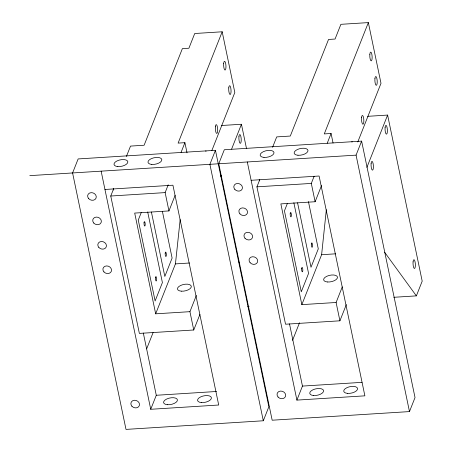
<?xml version="1.0" encoding="UTF-8"?>
<svg xmlns="http://www.w3.org/2000/svg" width="452" height="452" viewBox="0 0 452 452"><rect width="100%" height="100%" fill="white"/><g stroke="black" fill="none" stroke-linecap="round" stroke-linejoin="round"><path stroke-width="0.68" d="M180.167 219.615L175.444 263.895L155.674 313.824L189.93 311.671L196.349 295.461M326.338 209.728L321.615 254.708L301.846 304.637L336.102 302.49L342.266 286.924M199.908 314.428L193.75 329.988L139.369 333.406L110.757 196.021L113.582 188.891M126.419 156.465L130.526 146.092L144.12 145.239L182.371 48.635L188.896 48.228L194.722 33.51L222.181 31.787L234.825 92.507L211.869 150.493M141.284 212.463L138.267 220.073L155.115 300.976L162.398 282.579L147.691 211.96M222.181 31.787L178.111 143.103L184.908 142.674L187.026 152.849M155.674 313.824L134.69 213.078L168.952 210.926L165.138 192.603L168.217 184.823M181.054 152.403L184.908 142.674M168.952 210.926L175.11 195.36M215.446 150.307L209.897 164.325L263.307 420.772L126.001 429.4L72.591 172.952L78.145 158.934L215.446 150.307L268.855 406.755L263.307 420.772M146.64 348.876L153.098 332.576M220.734 176.557L221.254 175.246M231.605 149.098L241.441 124.26L221.503 125.509M104.954 189.473L172.93 185.201L218.706 405.015L150.736 409.286L156.285 395.274L143.329 333.062M346.334 304.591L339.915 320.807L285.54 324.22L256.928 186.84L259.753 179.704M272.59 147.284L276.697 136.905L290.291 136.052L328.536 39.454L335.062 39.041L340.893 24.323L368.352 22.6L380.996 83.321L357.781 141.962M287.449 203.276L284.438 210.886L301.286 291.794L308.569 273.398L293.862 202.778M368.352 22.6L324.276 133.916L331.073 133.487L333.051 142.99M301.846 304.637L280.861 203.892L315.123 201.739L311.304 183.422L314.129 176.286M327.225 143.216L331.073 133.487M315.123 201.739L321.541 185.529M409.478 411.586L356.069 155.138L361.617 141.12L224.311 149.748L218.762 163.765L272.172 420.213L409.478 411.586L415.026 397.574L361.617 141.12M292.551 340.345L299.523 322.739M366.905 167.37L387.613 115.074L367.674 116.328M251.126 180.291L319.101 176.02L364.877 395.833L296.907 400.105L302.456 386.087L289.5 323.875M393.839 297.292L416.371 295.874L422.196 281.155L387.613 115.074M29.804 175.642L356.069 155.138M110.757 196.021L165.138 192.603M256.928 186.84L311.304 183.422M175.444 263.895L189.529 263.007M321.615 254.708L335.695 253.821M247.668 306.473L249.08 306.383M156.285 395.274L216.548 391.483M302.456 386.087L362.018 382.347M384.624 252.256L416.371 295.874M238.453 261.437L239.69 263.137M336.102 302.49L339.915 320.807M308.428 201.564L318.281 248.871L310.999 267.268L297.574 202.818M259.414 179.404L259.697 180.789M241.441 124.26L246.464 148.38M247.312 161.974L296.907 400.105M189.93 311.671L193.75 329.988M162.404 211.434L172.11 258.052L164.827 276.449L151.403 211.999M113.243 188.591L113.531 189.976M101.141 171.155L150.736 409.286M351.696 141.939A4.407 1.147 86.4 0 1 352.289 141.945M205.524 151.121A4.407 1.147 86.4 0 1 206.123 151.132M301.665 268.516A2.203 0.571 86.4 0 0 302.354 271.822A2.203 0.571 86.4 0 0 302.659 268.522A2.203 0.571 86.4 0 0 301.665 268.516M311.377 243.99A2.203 0.571 86.4 0 0 312.066 247.295A2.203 0.571 86.4 0 0 312.372 243.995A2.203 0.571 86.4 0 0 311.377 243.99M290.218 213.559A2.203 0.571 86.4 0 0 290.907 216.864A2.203 0.571 86.4 0 0 291.212 213.57A2.203 0.571 86.4 0 0 290.218 213.559M374.928 78.704A4.407 1.147 86.4 0 0 376.307 85.315A4.407 1.147 86.4 0 0 376.917 78.721A4.407 1.147 86.4 0 0 374.928 78.704M369.843 54.28A4.407 1.147 86.4 0 0 371.216 60.89A4.407 1.147 86.4 0 0 371.832 54.296A4.407 1.147 86.4 0 0 369.843 54.28M361.555 117.627A4.407 1.147 86.4 0 0 362.928 124.238A4.407 1.147 86.4 0 0 363.544 117.65A4.407 1.147 86.4 0 0 361.555 117.627M413.077 261.883A4.407 1.147 86.4 0 0 414.456 268.488A4.407 1.147 86.4 0 0 415.066 261.9A4.407 1.147 86.4 0 0 413.077 261.883M385.098 127.549A4.407 1.147 86.4 0 0 386.477 134.159A4.407 1.147 86.4 0 0 387.087 127.571A4.407 1.147 86.4 0 0 385.098 127.549M371.115 163.551A4.407 1.147 86.4 0 0 372.493 170.161A4.407 1.147 86.4 0 0 373.103 163.567A4.407 1.147 86.4 0 0 371.115 163.551M327.457 281.986A7.051 3.294 -11.8 0 0 337.48 277.172A7.051 3.294 -11.8 0 0 326.734 276.313A7.051 3.294 -11.8 0 0 327.457 281.986M239.927 213.858A4.407 3.723 21.6 0 0 247.289 213.395A4.407 3.723 21.6 0 0 242.413 207.897A4.407 3.723 21.6 0 0 239.927 213.858M250.103 262.702A4.407 3.723 21.6 0 0 257.459 262.239A4.407 3.723 21.6 0 0 252.589 256.747A4.407 3.723 21.6 0 0 250.103 262.702M347.56 393.387A7.051 3.294 -11.8 0 0 357.583 388.573A7.051 3.294 -11.8 0 0 346.837 387.714A7.051 3.294 -11.8 0 0 347.56 393.387M263.979 157.392A7.051 3.294 -11.8 0 0 274.002 152.578A7.051 3.294 -11.8 0 0 263.256 151.719A7.051 3.294 -11.8 0 0 263.979 157.392M313.575 395.523A7.051 3.294 -11.8 0 0 323.598 390.709A7.051 3.294 -11.8 0 0 312.846 389.85A7.051 3.294 -11.8 0 0 313.575 395.523M297.964 155.256A7.051 3.294 -11.8 0 0 307.993 150.443A7.051 3.294 -11.8 0 0 297.241 149.584A7.051 3.294 -11.8 0 0 297.964 155.256M278.076 397.037A4.407 3.723 21.6 0 0 285.438 396.573A4.407 3.723 21.6 0 0 280.568 391.076A4.407 3.723 21.6 0 0 278.076 397.037M234.842 189.433A4.407 3.723 21.6 0 0 242.199 188.97A4.407 3.723 21.6 0 0 237.328 183.478A4.407 3.723 21.6 0 0 234.842 189.433M245.018 238.277A4.407 3.723 21.6 0 0 252.374 237.82A4.407 3.723 21.6 0 0 247.504 232.322A4.407 3.723 21.6 0 0 245.018 238.277M98.847 247.464A4.407 3.723 21.6 0 0 106.203 247.001A4.407 3.723 21.6 0 0 101.333 241.509A4.407 3.723 21.6 0 0 98.847 247.464M131.911 406.218A4.407 3.723 21.6 0 0 139.267 405.755A4.407 3.723 21.6 0 0 134.397 400.263A4.407 3.723 21.6 0 0 131.911 406.218M88.671 198.614A4.407 3.723 21.6 0 0 96.033 198.151A4.407 3.723 21.6 0 0 91.157 192.659A4.407 3.723 21.6 0 0 88.671 198.614M201.389 402.574A7.051 3.294 -11.8 0 0 211.412 397.76A7.051 3.294 -11.8 0 0 200.665 396.901A7.051 3.294 -11.8 0 0 201.389 402.574M117.808 166.573A7.051 3.294 -11.8 0 0 127.837 161.76A7.051 3.294 -11.8 0 0 117.085 160.906A7.051 3.294 -11.8 0 0 117.808 166.573M151.799 164.438A7.051 3.294 -11.8 0 0 161.822 159.624A7.051 3.294 -11.8 0 0 151.07 158.771A7.051 3.294 -11.8 0 0 151.799 164.438M167.404 404.709A7.051 3.294 -11.8 0 0 177.427 399.896A7.051 3.294 -11.8 0 0 166.681 399.037A7.051 3.294 -11.8 0 0 167.404 404.709M93.762 223.039A4.407 3.723 21.6 0 0 101.118 222.576A4.407 3.723 21.6 0 0 96.248 217.084A4.407 3.723 21.6 0 0 93.762 223.039M103.932 271.889A4.407 3.723 21.6 0 0 111.288 271.426A4.407 3.723 21.6 0 0 106.418 265.934A4.407 3.723 21.6 0 0 103.932 271.889M228.757 87.886A4.407 1.147 86.4 0 0 230.136 94.496A4.407 1.147 86.4 0 0 230.746 87.908A4.407 1.147 86.4 0 0 228.757 87.886M215.384 126.814A4.407 1.147 86.4 0 0 216.757 133.425A4.407 1.147 86.4 0 0 217.372 126.831A4.407 1.147 86.4 0 0 215.384 126.814M181.286 291.173A7.051 3.294 -11.8 0 0 191.315 286.353A7.051 3.294 -11.8 0 0 180.563 285.5A7.051 3.294 -11.8 0 0 181.286 291.173M223.672 63.461A4.407 1.147 86.4 0 0 225.045 70.071A4.407 1.147 86.4 0 0 225.661 63.483A4.407 1.147 86.4 0 0 223.672 63.461M144.052 222.746A2.203 0.571 86.4 0 0 144.742 226.051A2.203 0.571 86.4 0 0 145.047 222.757A2.203 0.571 86.4 0 0 144.052 222.746M238.933 136.736A4.407 1.147 86.4 0 0 240.306 143.346A4.407 1.147 86.4 0 0 240.922 136.753A4.407 1.147 86.4 0 0 238.933 136.736M155.494 277.697A2.203 0.571 86.4 0 0 156.183 281.003A2.203 0.571 86.4 0 0 156.488 277.709A2.203 0.571 86.4 0 0 155.494 277.697M165.206 253.171A2.203 0.571 86.4 0 0 165.895 256.476A2.203 0.571 86.4 0 0 166.2 253.182A2.203 0.571 86.4 0 0 165.206 253.171"/></g></svg>
